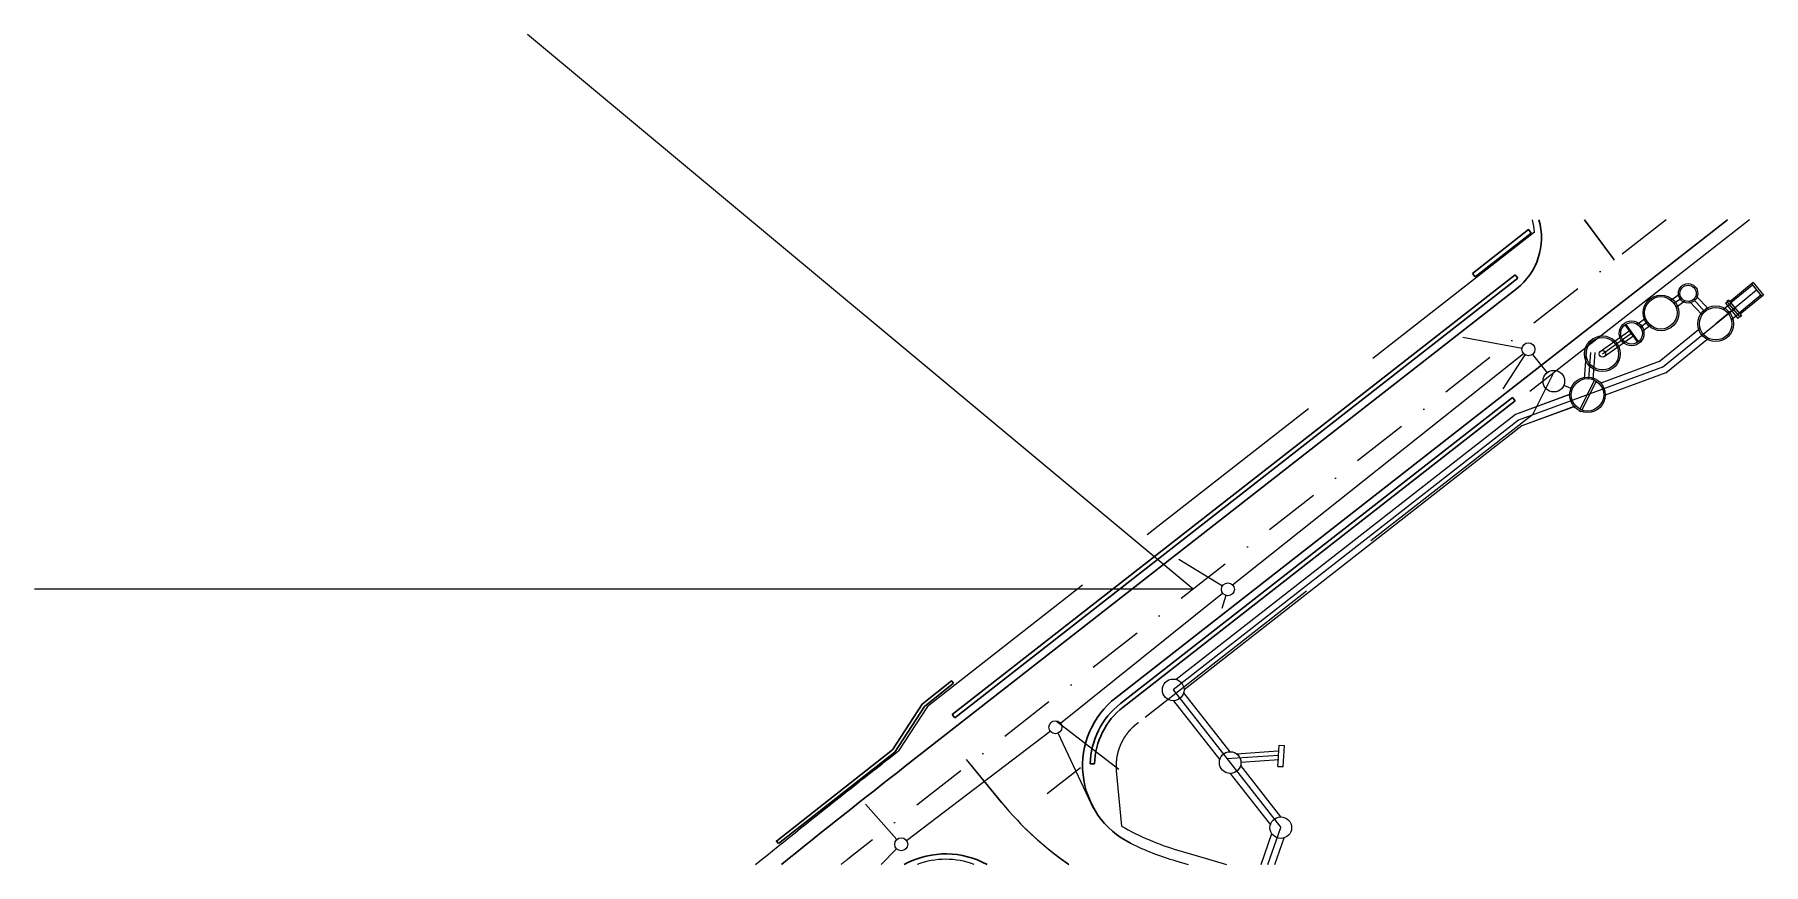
# Model space of a CAD drawing. Header units: millimetres. Extents: x -1069826 to 2704411, y -432732 to 412301.
# Drawn here: x 53018 to 213062, y 75317 to 152139 of the extents above; entities that cross this region are included whole.
import ezdxf

# ---------------------------------------------------------------- set-up
doc = ezdxf.new("R2010")
doc.units = ezdxf.units.MM
doc.header["$LTSCALE"] = 1000
doc.header["$MEASUREMENT"] = 0
for name, pattern in [('DGN Style 2', [18.957446, 11.374468, -7.582979]), ('DGN Style 3', [26.540425, 18.957446, -7.582979]), ('DGN Style 4', [10.357985, 5.175758, -2.587879, 0.00647, -2.587879])]:
    doc.linetypes.add(name, pattern=pattern)
doc.layers.add('DROGOWA', color=7, linetype='Continuous')
doc.layers.add('WIADUKT', color=7, linetype='Continuous')

msp = doc.modelspace()

# ---------------------------------------------------------------- linework, layer by layer
at = {"layer": 'DROGOWA', "linetype": 'DGN Style 4', "lineweight": 9}
for p, q in [((204059.348, 134986.5647), (128306.7474, 75816.4592)), ((196505.0359, 134986.5647), (199155.3756, 131419.7282))]:
    msp.add_line(p, q, dxfattribs=at)
at = {"layer": 'DROGOWA', "lineweight": 30, "ltscale": 0.1}
for p, q in [((209745.1443, 134986.5647), (153112.2756, 90750.8185)), ((191568.407, 133766.6811), (186366.6654, 129703.618)), ((190082.6073, 129906.3276), (137971.4925, 89202.5084)), ((186367.7271, 129704.4472), (186120.4378, 130018.8511)), ((190329.8966, 129591.9236), (190082.6073, 129906.3276)), ((190210.2731, 128610.2548), (133609.6496, 84399.6952)), ((190329.8966, 129591.9236), (138222.548, 88891.0462)), ((189823.1405, 118537.3222), (153543.1566, 90199.1469)), ((190070.4298, 118222.9183), (189823.1405, 118537.3222)), ((190069.3681, 118222.089), (153789.3356, 89883.8757)), ((135404.9958, 89947.8603), (138082.2813, 92093.3154)), ((132432.5012, 85928.2293), (135179.7905, 90151.8324)), ((132656.9432, 85723.0837), (135404.9958, 89947.8603)), ((137971.4925, 89202.5084), (138222.548, 88891.0462)), ((121870.6762, 77239.3203), (132656.9432, 85723.0837)), ((151138.9392, 84616.8405), (150738.8753, 84619.0458))]:
    msp.add_line(p, q, dxfattribs=at)
at = {"layer": 'DROGOWA', "ltscale": 0.1}
for p, q in [((211775.7858, 134986.5647), (191434.4561, 119098.0194)), ((158943.8388, 76606.9154), (161382.3199, 75895.9936)), ((161382.3199, 75895.9936), (163367.1766, 75317.3227))]:
    msp.add_line(p, q, dxfattribs=at)
at = {"layer": 'DROGOWA', "linetype": 'Continuous', "lineweight": 18}
for p, q in [((199279.3307, 131252.909), (196505.0359, 134986.5647)), ((139601.2694, 84638.5729), (142568.4352, 81017.4779))]:
    msp.add_line(p, q, dxfattribs=at)
at = {"layer": 'DROGOWA', "linetype": 'DGN Style 3', "lineweight": 18}
for p, q in [((191859.2544, 133831.8645), (135670.4171, 89942.9498)), ((191672.7807, 116936.7055), (146757.8027, 81853.7648)), ((135670.4171, 89942.9498), (132989.946, 85818.9056)), ((153157.5581, 83995.9012), (153630.8006, 78867.5044))]:
    msp.add_line(p, q, dxfattribs=at)
at = {"layer": 'DROGOWA'}
for p, q in [((204502.9102, 127550.2618), (205336.915, 128138.3055)), ((212433.0276, 128477.7829), (208645.2742, 125369.615)), ((212113.73, 129185.9599), (209949.1886, 127409.7729)), ((212052.418, 128941.6108), (210043.9701, 127293.5116)), ((211959.1199, 129059.0894), (212906.9352, 127896.4764)), ((212113.73, 129185.9599), (213061.5453, 128023.3469)), ((204970.2049, 126907.4167), (205796.0692, 127489.7206)), ((206220.5441, 127443.7814), (207382.6991, 126179.494)), ((206807.9232, 127979.45), (207973.9165, 126710.987)), ((209343.7257, 126697.0808), (210056.4879, 127278.157)), ((209542.0567, 127276.1327), (209852.0853, 127528.8822)), ((209542.0567, 127276.1327), (210689.9585, 125868.0887)), ((209668.2031, 127437.9175), (210868.7691, 125965.2743)), ((209823.8644, 127563.4985), (209669.163, 127436.74)), ((209823.8644, 127563.4985), (211023.3792, 126092.1448)), ((209852.0853, 127528.8822), (210999.987, 126120.8382)), ((212813.6371, 128013.955), (210802.2223, 126363.4212)), ((213061.5453, 128023.3469), (210897.0038, 126247.1598)), ((200265.3481, 125270.9871), (200323.0569, 125312.6339)), ((201406.8005, 123689.3099), (200265.3481, 125270.9871)), ((200323.0569, 125312.6339), (201464.5092, 123730.9567)), ((201366.0434, 125338.5465), (202148.2932, 125890.0985)), ((201832.8255, 124694.4825), (202597.3769, 125233.5557)), ((203421.218, 121868.7822), (207204.3108, 124952.9322)), ((210093.5492, 125760.1268), (210814.7362, 126348.0713)), ((210689.9585, 125868.0887), (210999.987, 126120.8382)), ((211025.728, 126094.0721), (210868.7691, 125965.2743)), ((185232.7014, 124112.7077), (190719.6333, 123111.4969)), ((197947.8902, 122806.4806), (200720.7412, 124761.5743)), ((198310.9422, 122333.6067), (201069.3503, 124278.5169)), ((201464.5092, 123730.9567), (201406.8005, 123689.3099)), ((204023.6311, 120811.6525), (207970.984, 124029.7147)), ((163927.9111, 101185.0626), (190840.6408, 122629.8834)), ((190984.1998, 122499.8797), (188949.4675, 119351.6871)), ((191683.796, 122534.5457), (193037.6243, 120835.5241)), ((196511.1745, 120265.7032), (196697.5973, 122751.6275)), ((197296.1844, 120196.4157), (197483.3841, 122692.7003)), ((203421.218, 121868.7822), (198010.8808, 119881.8689)), ((196098.8688, 117451.093), (197428.8836, 120140.0103)), ((197588.0608, 120050.7918), (196266.3794, 117378.7225)), ((204023.6311, 120811.6525), (198424.5631, 118755.4289)), ((195279.0889, 118878.6349), (190098.8705, 116976.2313)), ((195125.2374, 118822.1339), (190098.8705, 116976.2313)), ((194587.4398, 119677.4828), (195246.3674, 119410.1356)), ((190098.8705, 116976.2313), (158684.8188, 92438.8195)), ((195692.7676, 117752.1937), (190689.2254, 115914.6733)), ((195538.9124, 117695.6913), (190689.2254, 115914.6733)), ((196179.4756, 117203.0273), (196016.1317, 117283.8219)), ((190689.2254, 115914.6733), (159423.5016, 91493.1199)), ((158957.2074, 103588.692), (162974.0719, 101097.6413)), ((147986.0735, 88395.1414), (162992.5339, 100437.2122)), ((163301.0044, 100210.0037), (162920.4394, 99021.525)), ((158443.2992, 90473.7067), (162728.8583, 84987.1143)), ((159388.9988, 91212.3895), (163658.4403, 85746.4317)), ((133730.5842, 77535.9279), (147040.5031, 87656.4595)), ((151086.7987, 80423.9165), (147773.2548, 87476.5731)), ((164269.9566, 85568.7298), (168146.8743, 85821.6551)), ((164698.5341, 84794.989), (168198.9546, 85023.3521)), ((168109.8865, 84373.3311), (168228.4375, 86346.7491)), ((168228.4375, 86346.7491), (168727.5377, 86316.7662)), ((168608.9867, 84343.3482), (168727.5377, 86316.7662)), ((163697.285, 83747.2849), (167418.22, 78983.5532)), ((164659.1021, 84465.3332), (168363.9196, 79722.236)), ((168109.8865, 84373.3311), (168611.1284, 84378.9986)), ((132846.8513, 77629.3513), (129929.0425, 80899.2241)), ((166556.2669, 75317.3227), (167552.9596, 78165.5072)), ((167827.6202, 75317.3227), (168685.611, 77769.1475)), ((131385.2806, 75317.3227), (132822.4415, 76757.032))]:
    msp.add_line(p, q, dxfattribs=at)
at = {"layer": 'DROGOWA', "ltscale": 0.3}
for p, q in [((203722.4245, 121340.2173), (210435.612, 126813.1142)), ((204779.6507, 127260.7023), (205472.7107, 127749.368)), ((206593.2253, 127629.3903), (207643.8809, 126486.4012)), ((201665.9617, 125065.2891), (202328.0914, 125532.1463)), ((198156.2665, 122590.6581), (200894.2409, 124521.1609)), ((196908.378, 120283.528), (197091.2503, 122722.1069)), ((203722.4245, 121340.2173), (190394.0479, 116445.4523)), ((190394.0479, 116445.4523), (158423.6938, 91473.5145)), ((158423.6938, 91473.5145), (168383.525, 78722.4282)), ((163393.6586, 85110.7108), (168172.9144, 85422.5036)), ((167191.9436, 75317.3227), (168383.525, 78722.4282))]:
    msp.add_line(p, q, dxfattribs=at)
at = {"layer": 'DROGOWA', "linetype": 'DGN Style 2', "lineweight": 18}
msp.add_line((147621.2974, 88571.9843), (153377.5267, 84133.0748), dxfattribs=at)
at = {"layer": 'DROGOWA', "lineweight": 20, "ltscale": 0.1}
msp.add_line((158663.9483, 75646.8835), (159794.3506, 75317.3227), dxfattribs=at)
at = {"layer": 'DROGOWA', "lineweight": 30, "ltscale": 0.1, "flags": 128}
for points in [[(191568.407, 133766.6811), (191321.1177, 134081.085), (186120.4378, 130018.8511)], [(135179.7905, 90151.8324), (137894.6794, 92327.4212), (138082.2813, 92093.3154)], [(121870.6762, 77239.3203), (121685.2103, 77475.1219), (132432.5012, 85928.2293)]]:
    msp.add_lwpolyline(points, dxfattribs=at)
at = {"layer": 'DROGOWA', "linetype": 'DGN Style 3', "lineweight": 18, "flags": 128}
msp.add_lwpolyline([(193557.2413, 120705.2097), (191672.7807, 116936.7055)], dxfattribs=at)
at = {"layer": 'DROGOWA', "linetype": 'DGN Style 4', "lineweight": 9, "flags": 128}
msp.add_lwpolyline([(142568.4352, 81017.4779), (139291.7765, 85016.2745)], dxfattribs=at)
at = {"layer": 'DROGOWA'}
for centre, radius in [((206085.667, 128181.5538), 900), ((206085.667, 128181.5538), 750), ((203580.6516, 126372.8971), 1650), ((203566.5969, 126378.3756), 1500), ((208645.2742, 125369.615), 1650), ((208645.2742, 125369.615), 1500), ((200855.9899, 124480.703), 1150.0016), ((200856.519, 124478.0902), 1000), ((191309.8873, 123003.7921), 600), ((198156.2665, 122590.6581), 1650), ((198156.2665, 122590.6581), 1500), ((193660.8056, 120053.4467), 1000), ((196774.9001, 118788.7761), 1650), ((196776.4288, 118789.3428), 1500), ((163483.9797, 100781.423), 600), ((158423.6938, 91473.5145), 1000), ((147518.1141, 88019.6231), 600), ((163699.6727, 84747.2821), 1000), ((168383.525, 78722.4282), 1000), ((133246.3296, 77181.6717), 600)]:
    msp.add_circle(centre, radius, dxfattribs=at)
at = {"layer": 'DROGOWA', "color": 7}
msp.add_circle((198156.2665, 122590.6581), 300, dxfattribs=at)
at = {"layer": 'DROGOWA', "lineweight": 30, "ltscale": 0.1}
for centre, radius, start, end in [((186516.8591, 133338.7528), 6000, 307.993277299, 15.940283039), ((137357.4695, 68293.5763), 8000, 116.908823425, 118.601756388), ((137357.4695, 68293.5763), 8000, 61.398243612, 116.908823425)]:
    msp.add_arc(centre, radius, start, end, dxfattribs=at)
at = {"layer": 'DROGOWA', "ltscale": 0.1}
for centre, radius, start, end in [((186328.8582, 133591.765), 5535.6056, 2.485907929, 14.594043946), ((165773.1666, 100031.6946), 24400, 240.156149248, 253.746331424)]:
    msp.add_arc(centre, radius, start, end, dxfattribs=at)
at = {"layer": 'DROGOWA', "lineweight": 30, "ltscale": 0.1, "extrusion": (0, 0, -1)}
for centre, radius, start, end in [((-158036.8277, 84446.1546), 8000, 296.398848792, 52.006722701), ((-158036.8277, 84446.1546), 7300, 1.35710463, 52.006549319), ((-158036.8277, 84446.1546), 6900, 1.417916126, 52.006023631), ((-749178.6608, -703683.2906), 1000000, 51.1691633587, 52.0067227014)]:
    msp.add_arc(centre, radius, start, end, dxfattribs=at)
at = {"layer": 'DROGOWA', "linetype": 'DGN Style 3', "lineweight": 18}
msp.add_arc((158036.8277, 84446.1546), 4900, 125.433218668, 185.272257533, dxfattribs=at)
at = {"layer": 'DROGOWA', "linetype": 'DGN Style 3', "lineweight": 18, "extrusion": (0, 0, -1)}
msp.add_arc((-749178.6608, -703683.2906), 1001500, 51.6748428922, 52.0287625069, dxfattribs=at)
at = {"layer": 'DROGOWA', "ltscale": 0.1, "extrusion": (0, 0, -1)}
msp.add_arc((-749178.6608, -703683.2906), 1001500, 51.062671533, 51.6748161549, dxfattribs=at)
at = {"layer": 'DROGOWA', "linetype": 'Continuous', "lineweight": 18}
msp.add_arc((165773.1666, 100031.6946), 30000, 219.331574584, 235.468270636, dxfattribs=at)
at = {"layer": 'DROGOWA', "linetype": 'DGN Style 4', "lineweight": 9, "extrusion": (0, 0, -1)}
msp.add_arc((-165773.1666, 100031.6946), 30000, 304.531729364, 320.668425415, dxfattribs=at)
at = {"layer": 'DROGOWA', "lineweight": 20, "ltscale": 0.1}
msp.add_arc((165773.1666, 100031.6946), 25400, 243.601151208, 253.746331424, dxfattribs=at)
at = {"layer": 'DROGOWA', "linetype": 'DGN Style 4', "lineweight": 9}
msp.add_arc((743875.7586, -712266.5266), 1000000, 127.9932772984, 128.0397117107, dxfattribs=at)
at = {"layer": 'DROGOWA', "linetype": 'Continuous'}
msp.add_arc((137357.4695, 68293.5763), 7500, 69.471769144, 110.528230856, dxfattribs=at)
at = {"layer": 'WIADUKT', "color": 6, "linetype": 'Continuous'}
for q in [(98664.6459, 152138.5538), (53018.4861, 100795.692)]:
    msp.add_line((160286.441, 100795.692), q, dxfattribs=at)

doc.saveas('drawing.dxf')
